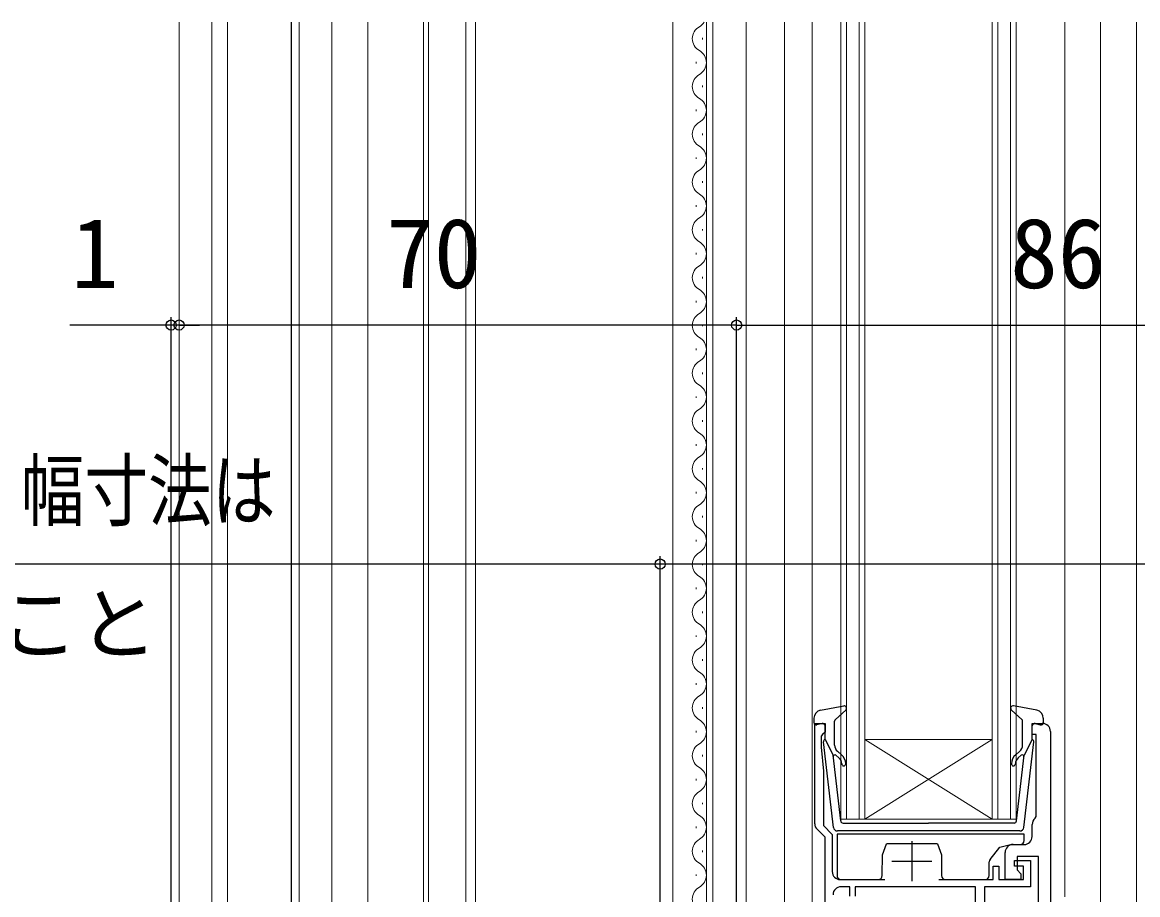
# Model space of a CAD drawing. Units: millimetres, scale not verified. Extents: x -525 to 525, y -782 to 778.
# Drawn here: x -281.5 to -141.4, y 63.2 to 172.7 of the extents above; entities that cross this region are included whole.
import ezdxf
from ezdxf.enums import TextEntityAlignment as Align

# ---------------------------------------------------------------- set-up
doc = ezdxf.new("R2010")
doc.units = ezdxf.units.MM
doc.header["$LTSCALE"] = 4
for name, color, linetype in [('0-2_YKK_11', 7, 'Continuous'), ('0-5_YKK_13', 4, 'Continuous'), ('0-7_YKK_D', 6, 'Continuous')]:
    doc.layers.add(name, color=color, linetype=linetype)
doc.layers.add('0-4_YKK_12', color=2, linetype='Continuous', lineweight=18)
doc.styles.add('ＭＳ ゴシック', font='')
doc.styles.get('ＭＳ ゴシック').set_extended_font_data('MS Gothic')

msp = doc.modelspace()

# ---------------------------------------------------------------- linework, layer by layer
at = {"layer": '0-2_YKK_11'}
for p, q in [((-152.387, 83.7), (-152.387, 40.7)), ((-154.687, 70.5), (-154.687, 72)), ((-169.787, 69.9), (-169.787, 64.9)), ((-157.087, 69.5), (-155.687, 69.5)), ((-172.287, 67.4), (-167.287, 67.4)), ((-178.787, 65.1), (-173.186, 65.1))]:
    msp.add_line(p, q, dxfattribs=at)
for points in [[(-181.987, 72.114), (-181.987, 84.7), (-180.687, 84.7), (-180.687, 83.6), (-180.987, 83.3), (-181.187, 83.1), (-181.187, 81.7), (-180.887, 78.7), (-180.887, 71.873), (-179.787, 70.773), (-179.787, 66.1)], [(-154.303, 72.788), (-154.187, 73.025), (-154.187, 83.3), (-154.687, 83.3), (-154.687, 84.7), (-153.387, 84.7)], [(-180.687, 40.7), (-180.687, 65.1), (-180.687, 70.4), (-181.694, 71.407)], [(-166.389, 65.1), (-159.587, 65.1), (-159.587, 66.8), (-158.887, 66.8), (-158.887, 65.1), (-155.787, 65.1), (-155.787, 66.8), (-156.887, 66.8), (-156.887, 67.5), (-154.887, 67.5), (-154.887, 64.2), (-160.687, 64.2), (-160.687, 46.2)], [(-158.087, 40.7), (-158.087, 43.7), (-156.587, 43.7), (-156.587, 41.2), (-153.887, 41.2), (-153.887, 43.9), (-154.387, 44.4), (-154.887, 44.9), (-154.887, 45.4), (-154.387, 45.9), (-153.887, 46.4), (-153.887, 68), (-156.587, 68), (-156.587, 66.3), (-156.087, 65.8), (-156.087, 65.1), (-158.087, 65.1), (-158.087, 68.5)], [(-177.587, 63), (-177.587, 64.2), (-178.687, 64.2)], [(-161.787, 60.647), (-161.787, 64.2), (-176.887, 64.2), (-176.887, 63)]]:
    msp.add_lwpolyline(points, dxfattribs=at)
for centre, start, end in [((-153.387, 83.7), 359.99998, 90.00002), ((-180.987, 72.114), 179.99998, 224.99997), ((-153.687, 72), 127.97988, 180.00004), ((-155.687, 70.5), 270.00001, 359.99999), ((-157.087, 68.5), 90.00001, 179.99999), ((-178.787, 66.1), 180.00001, 269.99999), ((-178.687, 63.2), 90.00001, 179.99999)]:
    msp.add_arc(centre, 1, start, end, dxfattribs=at)
at = {"layer": '0-4_YKK_12'}
for p, q in [((-261.787, -64.297), (-261.787, 172.7)), ((-257.687, -64.297), (-257.687, 172.7)), ((-255.687, -51.292), (-255.687, 172.7)), ((-246.687, -29.971), (-246.687, 172.7)), ((-242.587, -29.79), (-242.587, 172.7)), ((-238.087, -29.789), (-238.087, 172.7)), ((-231.087, -50.955), (-231.087, 172.7)), ((-230.487, -50.903), (-230.487, 172.7)), ((-225.787, -50.492), (-225.787, 172.7)), ((-225.786, -50.478), (-225.786, 172.7)), ((-224.587, -50.373), (-224.587, 172.7)), ((-199.787, 172.7), (-199.787, 22.7)), ((-195.587, 172.7), (-195.587, 58.2)), ((-194.787, 172.7), (-194.787, 58.2)), ((-190.587, 172.7), (-190.587, 58.2)), ((-185.787, 172.7), (-185.787, 22.7)), ((-182.287, 172.7), (-182.287, 40.7)), ((-177.987, 172.7), (-177.987, 72.7)), ((-176.387, 72.7), (-176.387, 172.7)), ((-158.987, 172.7), (-158.987, 72.7)), ((-157.387, 72.7), (-157.387, 172.7)), ((-150.587, 172.7), (-150.587, 62.919)), ((-146.087, 172.7), (-146.087, 40.7)), ((-141.587, 172.7), (-141.587, 40.7)), ((-196.087, 170.549), (-196.087, 170.749)), ((-196.847, 167.549), (-196.847, 167.749)), ((-196.087, 164.549), (-196.087, 164.749)), ((-196.847, 161.549), (-196.847, 161.749)), ((-196.087, 158.549), (-196.087, 158.749)), ((-196.847, 155.549), (-196.847, 155.749)), ((-196.087, 152.549), (-196.087, 152.749)), ((-196.847, 149.549), (-196.847, 149.749)), ((-196.087, 146.549), (-196.087, 146.749)), ((-196.847, 143.549), (-196.847, 143.749)), ((-196.087, 140.549), (-196.087, 140.749)), ((-196.847, 137.549), (-196.847, 137.749)), ((-196.087, 134.549), (-196.087, 134.749)), ((-196.847, 131.549), (-196.847, 131.749)), ((-196.087, 128.549), (-196.087, 128.749)), ((-196.847, 125.549), (-196.847, 125.749)), ((-196.087, 122.549), (-196.087, 122.749)), ((-196.847, 119.549), (-196.847, 119.749)), ((-196.087, 116.549), (-196.087, 116.749)), ((-196.847, 113.549), (-196.847, 113.749)), ((-196.087, 110.549), (-196.087, 110.749)), ((-196.847, 107.549), (-196.847, 107.749)), ((-196.087, 104.549), (-196.087, 104.749)), ((-196.847, 101.549), (-196.847, 101.749)), ((-196.087, 98.549), (-196.087, 98.749)), ((-196.847, 95.549), (-196.847, 95.749)), ((-196.087, 92.549), (-196.087, 92.749)), ((-196.847, 89.549), (-196.847, 89.749)), ((-196.087, 86.549), (-196.087, 86.749)), ((-196.847, 83.549), (-196.847, 83.749)), ((-159.687, 82.7), (-175.687, 82.7)), ((-159.687, 72.7), (-175.687, 82.7)), ((-175.687, 72.7), (-159.687, 82.7)), ((-196.087, 80.549), (-196.087, 80.749)), ((-196.847, 77.549), (-196.847, 77.749)), ((-196.087, 74.549), (-196.087, 74.749)), ((-196.847, 71.549), (-196.847, 71.749)), ((-159.687, 72.7), (-175.687, 72.7)), ((-196.087, 68.549), (-196.087, 68.749)), ((-196.847, 65.549), (-196.847, 65.749))]:
    msp.add_line(p, q, dxfattribs=at)
for points in [[(-175.687, 172.7), (-175.687, 72.7), (-178.687, 72.7), (-178.687, 172.7)], [(-156.687, 172.7), (-156.687, 72.7), (-159.687, 72.7), (-159.687, 172.7)]]:
    msp.add_lwpolyline(points, dxfattribs=at)
for centre, start, end in [((-197.306, 173.649), 299.20254, 326.46371), ((-195.629, 170.649), 119.20254, 240.79746), ((-197.306, 167.649), 299.20254, 60.79746), ((-195.629, 164.649), 119.20254, 240.79746), ((-197.306, 161.649), 299.20254, 60.79746), ((-195.629, 158.649), 119.20254, 240.79746), ((-197.306, 155.649), 299.20254, 60.79746), ((-195.629, 152.649), 119.20254, 240.79746), ((-197.306, 149.649), 299.20254, 60.79746), ((-195.629, 146.649), 119.20254, 240.79746), ((-197.306, 143.649), 299.20254, 60.79746), ((-195.629, 140.649), 119.20254, 240.79746), ((-197.306, 137.649), 299.20254, 60.79746), ((-195.629, 134.649), 119.20254, 240.79746), ((-197.306, 131.649), 299.20254, 60.79746), ((-195.629, 128.649), 119.20254, 240.79746), ((-197.306, 125.649), 299.20254, 60.79746), ((-195.629, 122.649), 119.20254, 240.79746), ((-197.306, 119.649), 299.20254, 60.79746), ((-195.629, 116.649), 119.20254, 240.79746), ((-197.306, 113.649), 299.20254, 60.79746), ((-195.629, 110.649), 119.20254, 240.79746), ((-197.306, 107.649), 299.20254, 60.79746), ((-195.629, 104.649), 119.20254, 240.79746), ((-197.306, 101.649), 299.20254, 60.79746), ((-195.629, 98.649), 119.20254, 240.79746), ((-197.306, 95.649), 299.20254, 60.79746), ((-195.629, 92.649), 119.20254, 240.79746), ((-197.306, 89.649), 299.20254, 60.79746), ((-195.629, 86.649), 119.20254, 240.79746), ((-197.306, 83.649), 299.20254, 60.79746), ((-195.629, 80.649), 119.20254, 240.79746), ((-197.306, 77.649), 299.20254, 60.79746), ((-195.629, 74.649), 119.20254, 240.79746), ((-197.306, 71.649), 299.20254, 60.79746), ((-195.629, 68.649), 119.20254, 240.79746), ((-197.306, 65.649), 299.20254, 60.79746), ((-195.629, 62.649), 119.20254, 240.79746)]:
    msp.add_arc(centre, 1.718, start, end, dxfattribs=at)
at = {"layer": '0-5_YKK_13'}
for p, q in [((-247.687, -31.521), (-247.687, 172.7)), ((-181.27, 86.348), (-178.342, 86.892)), ((-154.105, 86.348), (-157.032, 86.892)), ((-179.389, 85.186), (-178.085, 86.375)), ((-155.985, 85.186), (-157.289, 86.375)), ((-182.087, 85.365), (-182.087, 84.797)), ((-181.068, 84.686), (-181.707, 84.508)), ((-180.687, 82.697), (-180.687, 84.397)), ((-179.487, 81.963), (-179.487, 84.964)), ((-155.887, 81.963), (-155.887, 84.964)), ((-154.687, 82.697), (-154.687, 84.397)), ((-154.307, 84.686), (-153.668, 84.508)), ((-153.287, 85.365), (-153.287, 84.797)), ((-180.687, 82.697), (-179.674, 80.697)), ((-154.687, 82.697), (-155.701, 80.697)), ((-179.639, 71.639), (-180.885, 82.379)), ((-155.736, 71.639), (-154.489, 82.379)), ((-178.718, 72.462), (-179.674, 80.697)), ((-179.328, 80.71), (-178.944, 80.389)), ((-178.623, 80.772), (-179.13, 81.197)), ((-156.751, 80.772), (-156.244, 81.197)), ((-156.656, 72.462), (-155.701, 80.697)), ((-156.047, 80.71), (-156.43, 80.389)), ((-178.42, 72.197), (-167.687, 72.197)), ((-156.954, 72.197), (-167.687, 72.197)), ((-179.185, 70.8), (-179.185, 65.6)), ((-155.685, 70.8), (-179.185, 70.8)), ((-156.232, 71.197), (-179.142, 71.197)), ((-155.685, 70), (-155.685, 70.8)), ((-173.485, 68.2), (-172.985, 69.6)), ((-166.585, 69.6), (-172.985, 69.6)), ((-166.585, 69.6), (-166.085, 68.2)), ((-159.975, 67.637), (-158.748, 69.171)), ((-158.748, 69.171), (-157.385, 69.5)), ((-157.385, 69.5), (-156.185, 69.5)), ((-173.507, 65.596), (-173.485, 68.2)), ((-166.085, 68.2), (-166.062, 65.596)), ((-160.085, 65.6), (-160.085, 67.325)), ((-178.685, 65.1), (-174.007, 65.1)), ((-165.562, 65.1), (-160.585, 65.1))]:
    msp.add_line(p, q, dxfattribs=at)
for centre, radius, start, end in [((-178.287, 86.597), 0.3, 312.35531, 100.51214), ((-157.087, 86.597), 0.3, 79.48786, 227.64469), ((-181.087, 85.365), 1, 100.51214, 180), ((-154.287, 85.365), 1, 0, 79.48786), ((-181.787, 84.797), 0.3, 180, 285.56536), ((-180.987, 84.397), 0.3, 0, 105.56536), ((-179.187, 84.964), 0.3, 132.35531, 180), ((-156.187, 84.964), 0.3, 0, 47.64469), ((-154.387, 84.397), 0.3, 74.43464, 180), ((-153.587, 84.797), 0.3, 254.43464, 0), ((-180.587, 82.414), 0.3, 109.47122, 186.62089), ((-154.787, 82.414), 0.3, 353.37911, 70.52878), ((-178.487, 81.963), 1, 180, 229.99999), ((-156.887, 81.963), 1, 310.00001, 0), ((-179.456, 80.557), 0.2, 49.99999, 186.62089), ((-179.587, 79.623), 1, 0, 49.99999), ((-179.587, 79.623), 1.5, 0, 49.99999), ((-155.787, 79.623), 1.5, 130.00001, 180), ((-155.787, 79.623), 1, 130.00001, 180), ((-155.918, 80.557), 0.2, 353.37911, 130.00001), ((-178.337, 79.623), 0.25, 180, 0), ((-157.037, 79.623), 0.25, 180, 0), ((-179.142, 71.697), 0.5, 186.62089, 270), ((-178.42, 72.497), 0.3, 186.62089, 270), ((-156.954, 72.497), 0.3, 270, 353.37911), ((-156.232, 71.697), 0.5, 270, 353.37911), ((-156.185, 70), 0.5, 270, 0), ((-159.585, 67.325), 0.5, 141.34019, 180), ((-178.685, 65.6), 0.5, 180, 270), ((-174.007, 65.6), 0.5, 270, 359.5), ((-165.562, 65.6), 0.5, 180.5, 270), ((-160.585, 65.6), 0.5, 270, 0)]:
    msp.add_arc(centre, radius, start, end, dxfattribs=at)
at = {"layer": '0-7_YKK_D'}
for p, q in [((-262.787, 134.7), (-275.501, 134.7)), ((-262.787, -64.097), (-262.787, 135.7)), ((-261.786, 134.7), (-262.787, 134.7)), ((-191.787, 134.7), (-261.786, 134.7)), ((-261.786, 134.7), (-259.236, 134.7)), ((-191.787, 30), (-191.787, 135.7)), ((-191.787, 30), (-191.787, 135.7)), ((-191.787, 134.7), (-105.787, 134.7)), ((-201.387, 24.7), (-201.387, 105.7))]:
    msp.add_line(p, q, dxfattribs=at)
msp.add_lwpolyline([(-132.787, 104.7), (-201.387, 104.7), (-362.574, 104.7)], dxfattribs=at)
for centre in [(-262.787, 134.7), (-261.786, 134.7), (-261.786, 134.7), (-191.787, 134.7), (-191.787, 134.7), (-201.387, 104.7)]:
    msp.add_circle(centre, 0.637, dxfattribs=at)

# ---------------------------------------------------------------- texts
at = {"layer": '0-7_YKK_D', "style": 'ＭＳ ゴシック'}
for s, height, p in [('1', 8.798, (-275.342, 136.7)), ('70', 8.798, (-235.786, 136.7)), ('86', 8.798, (-157.446, 136.7)), ('85mm以下のこと', 7.331, (-334.363, 91.336))]:
    msp.add_text(s, height=height, dxfattribs=at).set_placement(p, align=Align.BOTTOM_LEFT)
at = {"layer": '0-7_YKK_D', "style": 'ＭＳ ゴシック', "width": 0.8}
msp.add_text('※躯体からのサッシ出幅寸法は', height=7.331, dxfattribs=at).set_placement((-361.664, 108.064), align=Align.BOTTOM_LEFT)

doc.saveas('drawing.dxf')
